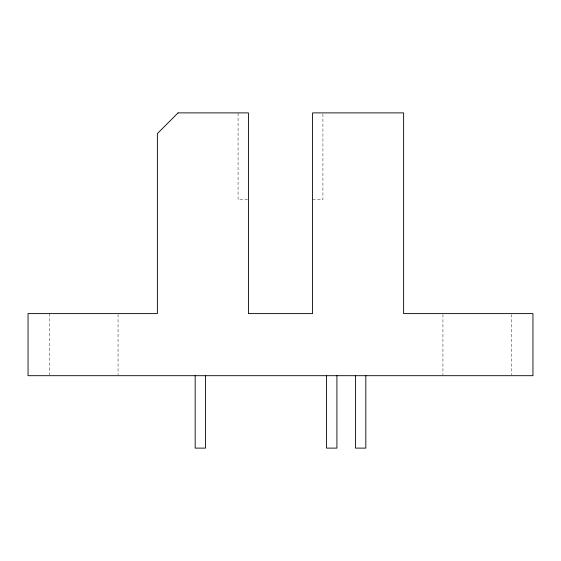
<?xml version="1.0" encoding="UTF-8"?>
<svg xmlns="http://www.w3.org/2000/svg" width="561" height="561" viewBox="0 0 561 561"><rect width="100%" height="100%" fill="white"/><g stroke="black" fill="none" stroke-linecap="round" stroke-linejoin="round"><path stroke-width="0.42" stroke-dasharray="2.81 2.1" d="M247.562 199.8L238.081 199.8L238.081 112.887M312.575 199.8L322.919 199.8L322.919 113.757M511.225 314.483L511.225 374.811M442.938 314.483L442.938 374.811M118.062 314.483L118.062 374.811M49.775 313.606L49.775 374.811"/><path stroke-width="0.84" d="M365.828 375.688L365.828 448.113L355.478 448.113L355.478 375.688M336.916 375.688L336.916 448.113L326.572 448.113L326.572 375.688M205.522 375.688L205.522 448.113L195.172 448.113L195.172 375.688M178.068 112.887L157.382 133.581L157.382 313.606L28.05 313.606L28.05 375.688L532.95 375.688L532.95 313.606L403.618 313.606L403.618 112.887L312.575 112.887L312.575 313.606L248.425 313.606L248.425 112.887L178.068 112.887"/></g></svg>
